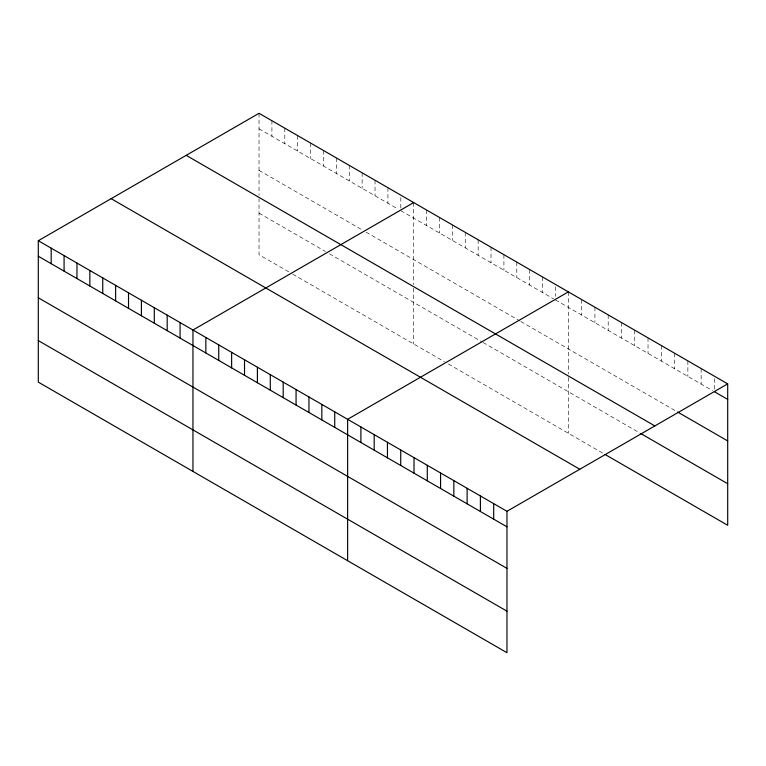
<?xml version="1.0" encoding="UTF-8"?>
<svg xmlns="http://www.w3.org/2000/svg" width="766" height="766" viewBox="0 0 766 766"><rect width="100%" height="100%" fill="white"/><g stroke="black" fill="none" stroke-linecap="round" stroke-linejoin="round"><path stroke-width="0.57" stroke-dasharray="3.83 2.87" d="M259.032 128.803L397.832 208.936M400.81 210.66L553.483 298.807M555.465 299.946L712.38 390.545M259.032 170.349L362.146 229.877M366.11 232.165L519.779 320.887M520.765 321.461L676.627 411.447M259.032 213.149L325.454 251.497M329.428 253.785L482.101 341.933M483.097 342.507L639.859 433.01M288.772 271.863L259.032 254.695L259.032 198.882M292.746 274.151L444.424 361.724M448.397 364.013L604.106 453.912M714.419 378.586L714.419 389.329M701.139 368.532L701.139 384.053M687.868 360.872L687.868 376.384M674.587 353.203L674.587 368.724M661.307 345.533L661.307 361.054M648.026 337.873L648.026 353.385M634.746 330.203L634.746 345.725M621.465 322.534L621.465 338.055M608.194 314.874L608.194 330.385M594.914 307.204L594.914 322.725M581.633 299.535L581.633 315.056M568.353 291.875L568.353 373.894M568.353 377.466L568.353 433.278M555.465 286.819L555.465 296.365M542.577 276.986L542.577 292.507M529.689 269.546L529.689 285.067M516.801 262.106L516.801 277.627M503.913 254.666L503.913 270.187M491.025 247.226L491.025 262.748M478.137 239.787L478.137 255.298M465.249 232.347L465.249 247.858M452.361 224.907L452.361 240.419M439.473 217.458L439.473 232.979M426.585 210.018L426.585 225.539M413.697 202.578L413.697 284.607M413.697 288.169L413.697 343.982M400.81 197.523L400.81 208.266M387.922 187.699L387.922 203.22M375.034 180.259L375.034 195.77M362.146 172.819L362.146 188.331M349.248 165.379L349.248 180.891M336.36 157.93L336.36 173.451M323.472 150.49L323.472 166.011M310.584 143.05L310.584 158.572M297.696 135.611L297.696 151.132M284.808 128.171L284.808 143.692M271.92 120.731L271.92 136.243M259.032 113.291L259.032 195.311"/><path stroke-width="1.15" d="M38.3 240.725L506.968 511.305L506.968 652.709L38.3 382.129L38.3 240.725L259.032 113.291L727.7 383.871L727.7 525.275L605.13 454.506M413.697 202.578L192.955 330.022L192.955 471.425M568.353 291.875L347.62 419.308L347.62 560.712M506.968 511.305L727.7 383.871M714.419 391.723L727.7 399.383M677.651 412.031L727.7 440.929M186.195 155.345L654.853 425.925M640.874 433.604L727.7 483.729M111.147 198.672L579.805 469.252M38.3 256.246L506.968 526.826M38.3 297.792L506.968 568.372M38.3 340.592L506.968 611.172M493.687 503.645L493.687 519.157M480.406 495.975L480.406 511.497M467.126 488.306L467.126 503.827M453.845 480.646L453.845 496.157M440.574 472.976L440.574 488.497M427.294 465.307L427.294 480.828M414.013 457.647L414.013 473.158M400.733 449.977L400.733 465.498M387.452 442.308L387.452 457.829M374.181 434.648L374.181 450.159M360.901 426.978L360.901 442.499M334.732 411.869L334.732 427.39M321.844 404.429L321.844 419.95M308.957 396.989L308.957 412.51M296.069 389.549L296.069 405.07M283.181 382.11L283.181 397.621M270.293 374.67L270.293 390.181M257.405 367.22L257.405 382.741M244.517 359.781L244.517 375.302M231.629 352.341L231.629 367.862M218.741 344.901L218.741 360.422M205.843 337.461L205.843 352.982M180.067 322.582L180.067 338.093M167.179 315.142L167.179 330.653M154.292 307.693L154.292 323.214M141.404 300.253L141.404 315.774M128.516 292.813L128.516 308.334M115.628 285.373L115.628 300.894M102.74 277.934L102.74 293.455M89.852 270.494L89.852 286.005M76.964 263.054L76.964 278.565M64.076 255.614L64.076 271.126M51.188 248.165L51.188 263.686"/></g></svg>
